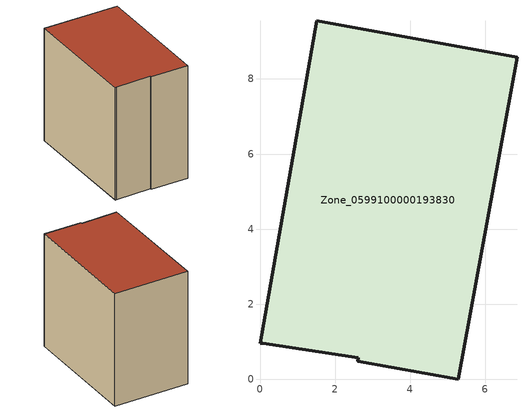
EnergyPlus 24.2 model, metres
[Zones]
Zone_0599100000193830
 floor ground (C_G): 2.6,0.48 2.62,0.58 0.08,0.96 0,0.96 1.51,9.55 6.85,8.58 5.28,0 z0
 wall outside (C_F): 5.28,0 6.85,8.58 1.51,9.55 0,0.96 0.08,0.96 2.62,0.58 2.6,0.48 5.28,0 z0:8.33
 roof outside (C_R): 2.62,0.58 2.6,0.48 5.28,0 6.85,8.58 1.51,9.55 0,0.96 0.08,0.96 z8.33
[BUILDING]
Pand.0599100000193830: North Axis=0; Terrain=City; Loads Convergence Tolerance Value=0.04; Temperature Convergence Tolerance Value=0.4; Solar Distribution=FullExterior; Maximum Number of Warmup Days=25; Minimum Number of Warmup Days=1
[Site:Location]
Rotterdam.The.Hague.AP_ZH_NLD Design_Conditions: Latitude=51.96; Longitude=4.45; Time Zone=1; Elevation=-4.5
[SITE:GROUNDTEMPERATURE:BUILDINGSURFACE]
18, 18, 18, 18, 18, 18, 18, 18, 18, 18, 18, 18
[MATERIAL] Thermal Absorptance=0.9; Solar Absorptance=0.7; Visible Absorptance=0.7
Name | Roughness | Thickness | Conductivity | Density | Specific Heat
G.TI.1975-1991 | MediumSmooth | 0.15 | 0.288461 | 540 | 1210
F.TI.1975-1991 | Rough | 0.3 | 0.230769 | 1920 | 840
R.TI.1975-1991 | MediumRough | 0.2 | 0.153846 | 1500 | 1000
[CONSTRUCTION]
C_G: G.TI.1975-1991
C_F: F.TI.1975-1991
C_R: R.TI.1975-1991
[ZONE]
Zone_0599100000193830: Type=1; Multiplier=1; Ceiling Height=Autocalculate; Volume=Autocalculate; Floor Area=autocalculate; Part of Total Floor Area=Yes
[ZONEINFILTRATION:DESIGNFLOWRATE]
Infil_Zone_0599100000193830: Zone or ZoneList or Space or SpaceList=Zone_0599100000193830; Schedule=AlwaysOn; Design Flow Rate Calculation Method=Flow/Area; Flow Rate per Floor Area=0.003; Constant Term Coefficient=1; Temperature Term Coefficient=0; Velocity Term Coefficient=0; Velocity Squared Term Coefficient=0
[HVACTEMPLATE:ZONE:IDEALLOADSAIRSYSTEM]
Zone_0599100000193830: Maximum Heating Supply Air Temperature=50; Minimum Cooling Supply Air Temperature=13; Maximum Heating Supply Air Humidity Ratio=0.0156; Minimum Cooling Supply Air Humidity Ratio=0.0077; Heating Limit=NoLimit; Cooling Limit=NoLimit; Dehumidification Control Type=ConstantSensibleHeatRatio; Cooling Sensible Heat Ratio=0.7; Dehumidification Setpoint=60; Humidification Control Type=None; Humidification Setpoint=30; Outdoor Air Method=None; Outdoor Air Flow Rate per Person=0.00944; Outdoor Air Flow Rate per Zone Floor Area=0; Outdoor Air Flow Rate per Zone=0; Demand Controlled Ventilation Type=None; Outdoor Air Economizer Type=NoEconomizer; Heat Recovery Type=None; Sensible Heat Recovery Effectiveness=0.7; Latent Heat Recovery Effectiveness=0.65
[ZONECONTROL:THERMOSTAT]
ThermostatControl_Zone_0599100000193830: Zone or ZoneList=Zone_0599100000193830; Control Type Schedule=DualSetpointControlType; Control 1=Thermostat_Zone_0599100000193830; Temperature Difference Between Cutout And Setpoint=0
[THERMOSTATSETPOINT:DUALSETPOINT]
Thermostat_Zone_0599100000193830: Heating Setpoint Temperature Schedule=HeatingSetpoint_Zone_0599100000193830; Cooling Setpoint Temperature Schedule=CoolingSetpoint_Zone_0599100000193830
[SCHEDULE:COMPACT]
HeatingSetpoint_Zone_0599100000193830: Through: 12/31, For: AllDays, Until: 24:00, 21
CoolingSetpoint_Zone_0599100000193830: Through: 12/31, For: AllDays, Until: 24:00, 24
DualSetpointControlType: Through: 12/31, For: AllDays, Until: 24:00, 4
AlwaysOn: Through: 12/31, For: AllDays, Until: 24:00, 1
